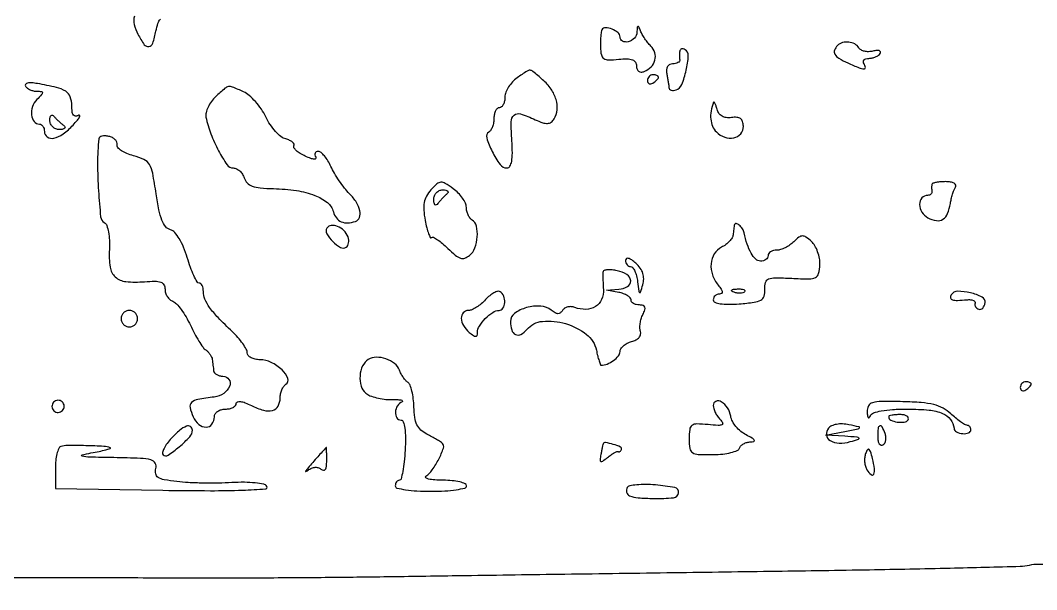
# Model space of a CAD drawing. Extents: x 0 to 5034, y 0 to 2560.
# Drawn here: x 806.6 to 992, y 364.1 to 467.9 of the extents above; entities that cross this region are included whole.
import ezdxf

# ---------------------------------------------------------------- set-up
doc = ezdxf.new("R2010")
doc.units = 0

msp = doc.modelspace()

# ---------------------------------------------------------------- linework, layer by layer
for points in [[(537.766971, 263.219699, 0.000035), (601.115625, 263.199988, 0.000045), (676.65134, 263.188681, 0.000036), (758.5, 263.189695, -0.00005), (959.629134, 263.186606, -0.002021), (1003.377606, 263.004753, -0.002765)], [(827.421428, 468.667479, 0.132502), (827.376164, 467.185899, 0.064708), (828.051031, 465.404647, 0.030077), (829.226771, 463.49355, 0.290787), (830.067005, 463.145059, 0.278647), (830.768038, 463.755354, 0.028403), (831.345952, 465.979762, -0.028887), (831.70856, 467.369919, -0.106614), (832.161106, 468.150613, -0.180867)], [(713.5, 305.453509, -0.000033), (745.636676, 305.695296, -0.00005), (773.440625, 305.899877, -0.000016), (797.567791, 306.07423, -0.001513)], [(1003.124904, 368.532092, 0.000724), (992.28236, 368.657944, 0.060996), (990.639313, 368.473676, -0.052009), (988.975038, 368.256769, -0.000456), (976.203423, 367.940404, -0.001581), (961.519132, 367.636521, -0.001019), (944.5, 367.37286, 0.000081), (925.785063, 367.118045, 0.000068), (905.934375, 366.841848, 0.000069), (887.793229, 366.584484, 0.000189), (875, 366.396409, -0.00146), (863.812832, 366.260399, -0.001036), (851.2625, 366.170474, -0.001045), (839.278325, 366.13449, -0.002219), (830, 366.167205, 0.00096), (822.057762, 366.215201, 0.001038), (814.31875, 366.231038, 0.000977), (807.681127, 366.21787, 0.005017), (804, 366.166433, -0.004754)]]:
    msp.add_lwpolyline(points, format="xyb")
for points in [[(912.706149, 466.206326, 0.080484), (912.571574, 465.783851, 0.015007), (912.47567, 464.973108, 0.015726), (912.421345, 464.008915, 0.013794), (912.424124, 463, 0.044481), (912.588171, 461.630807, 0.198437), (913.035582, 460.976735, 0.148672), (913.905731, 460.722844, 0.022127), (915.75, 460.825366, -0.023947), (917.316022, 460.906708, -0.090935), (918.276446, 460.734556, -0.165915), (918.801894, 460.303029, -0.139493), (919, 459.606751, 0.085554), (919.100927, 459.021227, 0.155655), (919.391962, 458.638561, 0.157668), (919.847742, 458.498077, 0.088387), (920.422681, 458.608704, 0.109418), (921.67076, 459.434235, 0.129661), (922.359812, 460.664453, 0.13575), (922.336362, 462.030512, 0.125245), (921.618225, 463.238918, -0.028572), (921.079117, 463.843429, -0.019179), (920.531468, 464.59016, -0.019346), (920.055433, 465.356666, -0.035771), (919.739662, 466.017857, 0.011473), (919.422768, 466.773729, 0.404065), (919.260728, 466.838986, 0.283938), (919.136028, 466.668791, 0.008482), (919.078947, 465.75, -0.182845), (918.622277, 464.689958, -0.133499), (917.510112, 464.027976, -0.188053), (916.465226, 464.133129, -0.281807), (916, 464.893011, 0.223454), (915.631244, 465.676938, 0.078165), (914.532362, 466.328808, 0.084296), (913.349081, 466.582507, 0.294281)], [(955.666667, 463.333333, 0.105925), (955.123107, 462.493345, 0.228422), (955.187582, 461.744293, 0.125956), (955.924967, 461.007195, 0.026778), (957.547053, 460.160515, 0.008191), (959.600165, 459.265373, 0.085321), (960.493932, 459.06125, 0.470358), (960.740382, 459.328038, 0.105402), (960.5, 460, -0.131946), (960.386134, 460.379909, -0.190139), (960.504138, 460.70625, -0.14379), (960.853366, 460.926373, -0.069308), (961.381966, 461, 0.054484), (961.997305, 461.067253, 0.049253), (962.605958, 461.266355, 0.052385), (963.118602, 461.559364, 0.098643), (963.442363, 461.906741, 0.214761), (963.481177, 462.202524, 0.249166), (963.28339, 462.402056, 0.103734), (962.802744, 462.447698, 0.035946), (962.114239, 462.319623, -0.058566), (961.342045, 462.211764, -0.062449), (960.583107, 462.290176, -0.07009), (959.950909, 462.533666, -0.128102), (959.553842, 462.912882, 0.130949), (958.80394, 463.621082, 0.097468), (957.712193, 463.961273, 0.096872), (956.567002, 463.863238, 0.127397)], [(926.881579, 462.309017, 0.022289), (926.844744, 461.944741, 0.014052), (926.83273, 461.517336, 0.014106), (926.844631, 461.095576, 0.025051), (926.881579, 460.75, -0.193714), (926.81589, 460.46442, -0.109544), (926.550581, 460.220312, -0.079844), (926.120038, 460.055182, -0.051767), (925.588484, 460, 0.125281), (925.063548, 459.866374, 0.130937), (924.676589, 459.499384, 0.111547), (924.483851, 458.935414, 0.074204), (924.511973, 458.25, -0.004027), (924.645837, 457.518883, -0.003767), (924.771045, 456.769271, -0.003752), (924.872188, 456.102151, -0.012852), (924.923489, 455.666667, 0.165028), (925.050057, 455.382226, 0.12796), (925.337162, 455.198004, 0.097034), (925.750311, 455.147144, 0.062776), (926.224296, 455.241432, 0.220367), (927.262613, 456.219548, 0.039969), (928.069569, 458.813982, 0.039414), (928.450857, 461.464664, 0.277108), (927.877158, 462.575921, 0.075454), (927.532998, 462.722628, 0.129278), (927.222879, 462.721139, 0.159656), (926.996618, 462.573363, 0.133343)], [(897.222506, 457.443296, 0.052447), (896.372257, 456.703849, 0.04614), (895.652861, 455.773031, 0.048718), (895.160925, 454.80074, 0.093028), (895, 453.943296, -0.049486), (894.926219, 453.199647, -0.069479), (894.70625, 452.570843, -0.089648), (894.381791, 452.147623, -0.186599), (894, 452, 0.186414), (893.618213, 451.852535, 0.089706), (893.29375, 451.429836, 0.069539), (893.073784, 450.801778, 0.049547), (893, 450.059017, -0.043252), (892.932, 449.2744, -0.044576), (892.730069, 448.521371, -0.048707), (892.433822, 447.905618, -0.118414), (892.081086, 447.550114, 0.34125), (891.677234, 446.475576, 0.042048), (892.675263, 443.993128, 0.041493), (894.115395, 441.640224, 0.239057), (895.377931, 441, 0.268311), (895.909776, 441.30754, 0.087087), (896.231976, 442.194304, 0.04683), (896.354945, 443.705676, 0.014299), (896.260817, 446, -0.017911), (896.144678, 449.436585, -0.21312), (896.677069, 450.622406, -0.267935), (897.827594, 450.861954, -0.027314), (900.52456, 449.806856, 0.022529), (901.911829, 449.248777, 0.096558), (902.789599, 449.120686, 0.154199), (903.429751, 449.356977, 0.089647), (903.982464, 449.971626, 0.118582), (904.521831, 451.612881, 0.09216), (904.329194, 453.488427, 0.080268), (903.418747, 455.390921, 0.062534), (901.88524, 457.099531, 0.005001), (900.106486, 458.611333, 0.156472), (899.578447, 458.824704, 0.166796), (899.036396, 458.682272, 0.005877)], [(921, 456.940983, 0.108972), (921.078288, 456.586039, 0.182303), (921.29375, 456.3746, 0.161196), (921.6179, 456.343488, 0.082592), (922, 456.5, 0.029505), (922.382774, 456.768994, 0.035638), (922.70625, 457.066025, 0.038439), (922.934461, 457.34829, 0.151918), (923, 457.559017, 0.210953), (922.92554, 457.727648, 0.081139), (922.70625, 457.870461, 0.061769), (922.382849, 457.967655, 0.042167), (922, 458, 0.105053), (921.618444, 457.918938, 0.099167), (921.29375, 457.688914, 0.09642), (921.076123, 457.345238, 0.093332)], [(807.538643, 455.937474, 0.096706), (807.870763, 455.578376, 0.052616), (808.392109, 455.275383, 0.04966), (809.00895, 455.069538, 0.05577), (809.630446, 455, -0.028712), (810.45104, 454.952839, -0.384068), (810.634691, 454.744536, -0.185946), (810.491006, 454.383226, -0.009801), (809.613918, 453.471061, 0.11542), (808.818967, 452.19054, 0.10933), (808.653476, 450.663579, 0.140196), (809.142673, 449.468084, 0.229878), (810.106989, 449, -0.147551), (810.44754, 448.897266, -0.098991), (810.737678, 448.608333, -0.082647), (810.933281, 448.176396, -0.065168), (811, 447.666667, 0.244405), (811.521169, 446.664154, 0.210628), (812.697272, 446.429678, 0.103033), (814.42908, 447.210841, 0.051022), (816.232261, 448.827917, 0.011642), (817.028521, 449.745888, 0.04264), (817.466664, 450.378138, 0.332952), (817.442546, 450.574785, 0.344954), (817.25, 450.602233, -0.130974), (816.701442, 450.454965, -0.244211), (816.303151, 450.660918, -0.124161), (816.06612, 451.276664, -0.030111), (816, 452.373595, 0.090505), (815.709906, 453.963101, 0.161158), (814.881519, 454.986224, 0.085878), (813.191226, 455.699447, 0.014385), (809.729626, 456.398207, 0.025874), (808.67299, 456.5242, 0.06866), (807.916047, 456.471005, 0.169991), (807.560396, 456.255865, 0.321314)], [(842.243605, 454.012326, 0.04797), (841.454402, 453.121362, 0.047063), (840.843686, 452.090848, 0.051029), (840.487596, 451.080851, 0.110593), (840.473927, 450.262326, 0.04012), (841.359421, 447.226304, 0.032179), (842.77381, 444.128608, 0.027717), (844.323906, 441.589405, 0.246651), (845.446032, 441, -0.11493), (846.031973, 440.863513, -0.070937), (846.618927, 440.462518, -0.065127), (847.117923, 439.869779, -0.06568), (847.445957, 439.170274, 0.121603), (847.989575, 438.282312, 0.108231), (848.906067, 437.702843, 0.063959), (850.388231, 437.370714, 0.017483), (852.785497, 437.232151, -0.030997), (856.979582, 436.875853, -0.05599), (860.308612, 435.995295, -0.075037), (862.611686, 434.675899, -0.162658), (863.7134, 432.98796, 0.098149), (864.251247, 431.878636, 0.129499), (865.131142, 431.187087, 0.116156), (866.315684, 430.974877, 0.0693), (867.728055, 431.25, 0.224076), (868.459437, 431.961521, 0.142514), (868.550284, 433.167781, 0.090332), (867.919681, 434.710106, 0.051835), (866.665138, 436.287522, -0.027178), (865.745225, 437.334025, -0.016674), (864.773011, 438.657897, -0.016701), (863.895815, 440.036501, -0.028434), (863.269554, 441.25, 0.030538), (862.720631, 442.302753, 0.039109), (862.08583, 443.192187, 0.043411), (861.460242, 443.818504, 0.176605), (860.962422, 444, 0.107139), (860.599465, 443.921323, 0.181313), (860.382275, 443.704021, 0.162672), (860.348213, 443.377345, 0.083933), (860.50469, 442.992412, -0.293309), (860.499982, 442.716164, -0.271267), (860.242775, 442.590852, -0.068733), (859.580021, 442.73466, -0.019153), (858.595063, 443.13864, -0.029478), (857.657657, 443.634393, -0.04864), (856.940951, 444.170922, -0.065515), (856.522983, 444.667008, -0.288332), (856.520109, 445.032538, 0.25306), (856.53877, 445.354686, 0.109731), (856.268502, 445.705493, 0.070422), (855.737907, 446.034581, 0.039713), (855.021274, 446.284186, -0.106618), (854.153502, 446.723033, -0.038915), (853.148725, 447.675034, -0.03642), (852.177658, 448.921692, -0.036012), (851.393688, 450.300617, 0.038229), (850.576742, 451.722853, 0.031878), (849.50588, 453.098248, 0.033043), (848.356835, 454.233714, 0.071589), (847.314114, 454.902742, 0.008946), (845.318855, 455.76908, 0.142345), (844.592715, 455.848511, 0.136839), (843.926087, 455.529921, 0.008053)], [(933.03949, 453, 0.049502), (932.599003, 451.399743, 0.06694), (932.545055, 449.901994, 0.076216), (932.877247, 448.600012, 0.096157), (933.571429, 447.571429, 0.11068), (935.094227, 446.606208, 0.13831), (936.757162, 446.490284, 0.169941), (938.005346, 447.241784, 0.176276), (938.489054, 448.595329, 0.071166), (938.360241, 449.460273, 0.162196), (937.985771, 449.994322, 0.143401), (937.328665, 450.236287, 0.051463), (936.321784, 450.201157, -0.062698), (935.366754, 450.189239, -0.10203), (934.598864, 450.440398, -0.112176), (934.041397, 450.952371, -0.087883), (933.698732, 451.701157, 0.015715), (933.505941, 452.358493, 0.038259), (933.312554, 452.824715, 0.096976), (933.153463, 453.028426, 0.519877)], [(814.5, 448.776946, -0.111066), (814.749502, 448.485745, -0.327207), (814.71351, 448.239691, -0.159858), (814.381294, 448.068396, -0.037587), (813.75, 448.015313, -0.092982), (813.077293, 448.13542, -0.098893), (812.510203, 448.490372, -0.101386), (812.132985, 449.027441, -0.102919), (812, 449.666667, -0.043317), (812.050454, 450.247958, -0.152297), (812.220312, 450.577897, -0.297449), (812.466001, 450.631514, -0.129577), (812.75, 450.4283, 0.019542), (813.109237, 450.02775, 0.01106), (813.573438, 449.569889, 0.011028), (814.062566, 449.128314, 0.017789)], [(820.920508, 446.323324, 0.023796), (820.702551, 441.848446, 0.0167), (820.865535, 436.806017, 0.009169), (821.261486, 432.105923, 0.232783), (821.925802, 431.045857, -0.16971), (822.376158, 430.490086, -0.040083), (822.693305, 429.319911, -0.035733), (822.865247, 427.80627, -0.025158), (822.850455, 426.092424, 0.050783), (822.985665, 422.916158, 0.173309), (823.939704, 421.115531, 0.163205), (825.862954, 420.264034, 0.043823), (829.25, 420.244891, -0.018295), (831.168434, 420.331956, -0.089495), (832.234551, 420.149226, -0.179061), (832.791321, 419.677758, -0.129162), (833, 418.883415, 0.077933), (833.106488, 418.204361, 0.065137), (833.418426, 417.54381, 0.066735), (833.879855, 417.00102, 0.091897), (834.424428, 416.667373, -0.116475), (835.087609, 416.215308, -0.026861), (835.951387, 415.162033, -0.026332), (836.838762, 413.809117, -0.023066), (837.622325, 412.310384, 0.014174), (838.378471, 410.799262, 0.016501), (839.183892, 409.409702, 0.015628), (839.9351, 408.286673, 0.088744), (840.447897, 407.786475, -0.053908), (840.859749, 407.436999, -0.041853), (841.227663, 406.978083, -0.043037), (841.500732, 406.4854, -0.075155), (841.625, 406.036475, 0.000332), (841.681916, 405.567161, 0.0002), (841.75, 405.010714, 0.0002), (841.818109, 404.457735, 0.000351), (841.875, 404, 0.144724), (842.041809, 403.618095, 0.08505), (842.425445, 403.29375, 0.072436), (842.962432, 403.074564, 0.060804), (843.573324, 403, -0.244934), (844.668776, 402.429125, -0.256648), (844.798779, 401.224732, -0.141524), (843.702733, 399.858506, -0.124126), (841.989784, 399.200965, 0.013908), (838.960951, 398.751422, 0.144454), (837.845609, 398.195931, 0.266676), (837.565918, 397.293583, 0.051764), (838.130532, 395.612859, 0.10466), (839.167328, 394.208898, 0.183166), (840.500217, 393.701355, 0.243168), (841.566911, 394.250679, 0.155783), (842, 395.606989, -0.14217), (842.154161, 396.1382, -0.09971), (842.5875, 396.590803, -0.0845), (843.235532, 396.895707, -0.067898), (844, 397, 0.049311), (844.765356, 397.075664, 0.069307), (845.4125, 397.301294, 0.089481), (845.84812, 397.634075, 0.187129), (846, 398.02568, -0.317533), (846.213454, 398.327903, -0.118578), (846.758715, 398.385304, -0.059931), (847.628985, 398.162266, -0.024244), (848.75, 397.662886, 0.047019), (850.969263, 396.792936, 0.134134), (852.613616, 396.771649, 0.205743), (853.619753, 397.5518, 0.127031), (854, 399.024316, -0.05186), (854.078979, 399.783725, -0.048343), (854.312886, 400.529655, -0.051806), (854.656941, 401.153505, -0.102786), (855.065143, 401.54026, 0.367576), (855.410237, 402.607541, 0.105891), (854.347023, 404.152471, 0.074874), (852.368334, 405.528276, 0.115029), (850.345012, 406, -0.052503), (849.447809, 406.094473, -0.072361), (848.688847, 406.375211, -0.092281), (848.179034, 406.789845, -0.177828), (848, 407.277316, 0.127793), (847.829397, 407.933913, 0.026914), (847.192188, 408.945258, 0.026561), (846.30273, 410.069902, 0.022454), (845.25, 411.161739, -0.011428), (842.692263, 413.700048, -0.03567), (841.139847, 415.561779, -0.054793), (840.283081, 417.078268, -0.101543), (840, 418.457794, 0.048713), (839.942363, 419.047985, 0.068714), (839.77038, 419.546977, 0.088897), (839.516792, 419.883025, 0.188956), (839.218315, 420, -0.272181), (838.846196, 420.218775, -0.018349), (838.264435, 421.360865, -0.022299), (837.649564, 422.857374, -0.014537), (837.068748, 424.632732, 0.026025), (836.398414, 426.532907, 0.038782), (835.602507, 428.104793, 0.045642), (834.766129, 429.234132, 0.147645), (833.978562, 429.715857, -0.162633), (833.124495, 430.273246, -0.073304), (832.447166, 431.445905, -0.044645), (831.883185, 433.348259, -0.014054), (831.37813, 436.27517, 0.010496), (830.759339, 440.020002, 0.087906), (830.157251, 441.619044, 0.14894), (829.16014, 442.528794, 0.048033), (827.258773, 443.218364, -0.033659), (826.034985, 443.622853, -0.050333), (825.040517, 444.14958, -0.063923), (824.394288, 444.711064, -0.237331), (824.258773, 445.216928, 0.148098), (824.216156, 445.690432, 0.097575), (823.915077, 446.151631, 0.081455), (823.401027, 446.530668, 0.064464), (822.75, 446.763934, 0.044192), (822.074083, 446.850225, 0.068856), (821.490712, 446.792375, 0.09557), (821.085298, 446.607963, 0.217612)], [(881.498425, 436.99826, 0.059271), (880.7058, 435.881306, 0.07807), (880.286387, 434.70662, 0.064843), (880.205107, 433.297202, 0.028394), (880.445689, 431.43781, 0.014731), (880.743143, 430.075075, 0.028583), (881.073989, 429.011258, 0.036741), (881.390582, 428.324783, 0.498763), (881.625089, 428.291756, -0.322474), (881.957697, 428.345946, -0.031432), (882.704407, 427.913212, -0.03052), (883.615683, 427.221763, -0.018824), (884.602679, 426.306412, 0.021367), (885.95358, 425.066289, 0.097238), (886.882737, 424.551335, 0.160931), (887.686243, 424.556893, 0.091928), (888.542073, 425.034917, 0.131132), (889.515755, 426.406618, 0.071574), (889.956279, 428.437366, 0.075292), (889.80081, 430.386666, 0.199415), (889, 431.5, -0.098708), (888.614517, 431.859369, -0.050935), (888.284519, 432.433213, -0.04784), (888.054723, 433.116346, -0.052625), (887.968575, 433.809017, 0.104734), (887.790517, 434.578884, 0.043874), (887.25567, 435.505077, 0.040883), (886.48777, 436.429637, 0.041946), (885.585794, 437.208266, 0.019357), (884.112208, 438.194027, 0.1517), (883.322865, 438.395386, 0.171309), (882.606848, 438.100513, 0.026319)], [(972.881579, 438, 0.040596), (972.844296, 437.755645, 0.017567), (972.83273, 437.426563, 0.017248), (972.844903, 437.073782, 0.021908), (972.881579, 436.75, -0.121421), (972.857212, 436.464218, -0.119263), (972.702892, 436.220312, -0.107853), (972.438979, 436.056906, -0.085084), (972.106989, 436, 0.219106), (971.063926, 435.519868, 0.181255), (970.641179, 434.35956, 0.137726), (971.052204, 432.945918, 0.131428), (972.144598, 431.922614, 0.081807), (973.692614, 431.395582, 0.184348), (974.888571, 431.637646, 0.15783), (975.741808, 432.664294, 0.056594), (976.250315, 434.521385, -0.020139), (976.413964, 435.352252, -0.017213), (976.651283, 436.212532, -0.017558), (976.921657, 436.980038, -0.046334), (977.183439, 437.5, 0.237486), (977.21904, 437.883024, 0.172952), (976.933537, 438.211071, 0.089613), (976.299345, 438.430684, 0.038673), (975.404508, 438.5, 0.019508), (974.474613, 438.463705, 0.029414), (973.671538, 438.353125, 0.029044), (973.061701, 438.194991, 0.262398)], [(884.4283, 436.25, 0.019542), (884.02775, 435.890763, 0.01106), (883.569889, 435.426562, 0.011028), (883.128314, 434.937434, 0.017789), (882.776946, 434.5, -0.111066), (882.485745, 434.250498, -0.327207), (882.239691, 434.28649, -0.159858), (882.068396, 434.618706, -0.037587), (882.015313, 435.25, -0.092982), (882.13542, 435.922707, -0.098893), (882.490372, 436.489797, -0.101386), (883.027441, 436.867015, -0.102919), (883.666667, 437, -0.043317), (884.247958, 436.949546, -0.152297), (884.577897, 436.779688, -0.297449), (884.631514, 436.533999, -0.129577)], [(862.522834, 430.036946, 0.274986), (862.505397, 429.003392, 0.066488), (863.587571, 427.587571, 0.066488), (865.003392, 426.505397, 0.274986), (866.036946, 426.522834, 0.130846), (866.331291, 426.834384, 0.080561), (866.498655, 427.313573, 0.071138), (866.51756, 427.882627, 0.064484), (866.379007, 428.454706, 0.109016), (865.642439, 429.570213, 0.095457), (864.471572, 430.336831, 0.119302), (863.301581, 430.515912, 0.23721)], [(936.875, 430.666667, 0.009957), (936.818448, 430.327954, 0.003453), (936.75, 429.837321, 0.003429), (936.682021, 429.295678, 0.003983), (936.625, 428.779533, -0.117422), (936.436083, 428.238314, -0.046841), (935.949219, 427.615153, -0.043001), (935.274447, 427.0137, -0.041692), (934.5, 426.529533, 0.137353), (933.195059, 425.317777, 0.116406), (932.605478, 423.524509, 0.104139), (932.854428, 421.488283, 0.091135), (933.904739, 419.614783, -0.026341), (934.436864, 418.900162, -0.11383), (934.622452, 418.408147, -0.278108), (934.497816, 418.120199, -0.156201), (934.122445, 418, 0.094953), (933.694007, 417.917897, 0.096891), (933.329718, 417.683444, 0.098846), (933.085854, 417.333567, 0.103279), (933, 416.922363, 0.30766), (933.292578, 416.491881, 0.056928), (934.267871, 416.229105, 0.039374), (935.759785, 416.123387, 0.017048), (937.75, 416.207142, 0.012938), (940.466374, 416.485245, 0.097234), (941.686846, 416.892078, 0.193936), (942.256864, 417.608521, 0.08189), (942.413566, 418.850237, -0.074177), (942.553972, 420.119141, -0.235037), (943.101468, 420.743401, -0.101522), (944.297725, 420.969465, -0.009363), (947.328394, 420.865469, 0.00946), (950.487695, 420.757671, 0.116845), (951.654767, 421.015524, 0.225513), (952.224121, 421.72377, 0.047475), (952.449592, 423.33981, 0.055092), (952.372563, 424.499491, 0.043196), (952.044936, 425.71765, 0.04449), (951.533132, 426.810468, 0.077232), (950.903618, 427.587224, 0.029478), (949.910165, 428.38506, 0.158833), (949.257331, 428.588902, 0.163141), (948.61956, 428.366295, 0.031547), (947.690283, 427.547426, -0.044451), (946.982254, 426.95522, -0.036803), (946.135806, 426.454556, -0.038248), (945.284847, 426.110614, -0.077064), (944.571429, 426, 0.061768), (943.97055, 425.925485, 0.080164), (943.461607, 425.70625, 0.09778), (943.120948, 425.381386, 0.154765), (943, 425, -0.137184), (942.893366, 424.618661, -0.100221), (942.593635, 424.29375, -0.086212), (942.145317, 424.07502, -0.070596), (941.616631, 424, -0.196638), (940.760205, 424.350359, -0.067774), (939.925156, 425.428947, -0.051284), (939.188551, 427.074016, -0.02986), (938.634522, 429.166667, 0.096925), (938.326249, 429.911627, 0.069926), (937.728218, 430.586335, 0.121734), (937.174026, 430.863447, 0.424811)], [(917, 424.154988, 0.079362), (917.070471, 423.7138, 0.091), (917.274238, 423.339278, 0.100769), (917.577522, 423.088888, 0.122937), (917.933578, 423, -0.233137), (918.314972, 422.811945, -0.056547), (918.687856, 422.192187, -0.046318), (918.998418, 421.303218, -0.031645), (919.190352, 420.25, 0.003097), (919.407752, 418.494079, 0.232797), (919.561618, 418.26269, 0.480954), (919.737415, 418.330888, 0.005606), (920.148296, 419.693183, 0.066569), (920.309259, 420.767085, 0.081984), (920.160315, 421.767706, 0.077826), (919.687328, 422.706485, 0.053346), (918.891522, 423.598171, 0.028117), (918.129133, 424.213859, 0.084409), (917.529949, 424.506784, 0.216102), (917.165376, 424.455642, 0.256878)], [(912.894037, 422.111328, 0.042825), (912.861482, 421.733833, 0.005156), (912.869744, 420.897723, 0.006104), (912.902008, 419.902279, 0.004987), (912.960135, 418.838366, -0.120691), (912.635914, 417.011723, -0.149084), (911.511587, 415.708596, -0.137201), (909.769331, 415.188236, -0.096282), (907.742028, 415.545499, 0.074269), (907.101804, 415.687417, 0.075512), (906.451856, 415.634746, 0.08185), (905.892163, 415.401445, 0.115244), (905.512123, 415.019615, -0.084141), (905.110868, 414.563466, -0.174564), (904.669183, 414.409308, -0.131471), (904.139281, 414.556697, -0.04002), (903.451932, 415.039893, 0.160559), (901.543198, 415.789729, 0.081597), (898.950407, 415.511469, 0.088571), (896.760977, 414.46349, 0.241457), (896, 412.979562, 0.076037), (896.235926, 411.437137, 0.20615), (896.942227, 410.615684, 0.240418), (897.932457, 410.633366, 0.09739), (899.009138, 411.51101, -0.199153), (901.859778, 413.012923, -0.09536), (906.051829, 412.599108, -0.092964), (909.878878, 410.636114, -0.178636), (911.679991, 407.75, 0.009579), (911.919648, 406.695815, 0.015366), (912.168691, 405.807813, 0.009205), (912.406399, 405.096625, 0.317524), (912.543213, 405, 0.097179), (913.643846, 405.215956, 0.05927), (914.806323, 405.859956, 0.06165), (915.710757, 406.698222, 0.176861), (916, 407.490357, -0.143991), (916.155586, 408.01942, -0.071132), (916.618448, 408.553529, -0.061447), (917.300127, 409.011903, -0.053415), (918.105356, 409.3173, 0.060517), (918.88889, 409.627227, 0.088697), (919.466486, 410.089059, 0.112458), (919.76026, 410.632726, 0.15487), (919.740484, 411.183932, -0.08076), (919.624537, 411.813981, -0.040047), (919.672776, 412.627467, -0.038392), (919.860573, 413.483223, -0.045597), (920.170311, 414.25, 0.03522), (920.533447, 415.097939, 0.172265), (920.529868, 415.611589, 0.240808), (920.2148, 415.905124, 0.069464), (919.535184, 416, -0.058696), (918.948052, 416.069163, -0.077747), (918.45096, 416.273319, -0.096342), (918.117955, 416.575539, -0.161824), (918, 416.930449, 0.197067), (917.840956, 417.318305, 0.061974), (917.339062, 417.714881, 0.051079), (916.611317, 418.060029, 0.037644), (915.75, 418.294267), (913.5, 418.727636), (915.75, 418.863818, 0.115427), (917.378974, 419.350435, 0.288768), (917.936978, 420.400549, 0.236719), (917.250228, 421.549633, 0.094869), (915.5, 422.244751, 0.023005), (914.534187, 422.383694, 0.037025), (913.703248, 422.402694, 0.042876), (913.090773, 422.318347, 0.302943)], [(891.478659, 416.976419, -0.033816), (890.694962, 416.220093, -0.034345), (889.820339, 415.580573, -0.036498), (888.985081, 415.135345, -0.104571), (888.345012, 415, 0.213213), (887.407181, 414.581038, 0.19472), (887.04653, 413.58031, 0.125654), (887.448347, 412.227498, 0.085042), (888.5, 411, 0.019866), (889.25117, 410.425398, 0.145839), (889.675213, 410.283162, 0.329567), (889.916419, 410.449144, 0.083031), (890, 410.948984, -0.140185), (890.342894, 412.147956, -0.053287), (891.424401, 413.531204, -0.053308), (892.766273, 414.648269, -0.147995), (893.928571, 415, 0.258147), (894.644879, 415.39623, 0.12574), (894.973802, 416.422696, 0.10595), (894.791398, 417.620055, 0.165212), (894.133647, 418.417402, 0.206161), (893.675847, 418.485163, 0.059465), (892.996374, 418.21498, 0.049082), (892.226977, 417.693852, 0.035466)], [(938.729167, 418.395833, -0.126455), (938.402231, 418.202593, -0.060344), (937.916927, 418.123424, -0.05415), (937.359369, 418.160852, -0.051402), (936.8125, 418.316886, -0.054073), (936.395823, 418.538436, -0.470617), (936.37858, 418.720685, -0.168741), (936.670344, 418.862007, -0.018894), (937.416667, 418.921053, -0.028489), (938.112848, 418.910055, -0.077125), (938.592839, 418.799335, -0.208169), (938.77538, 418.614691, -0.296942)], [(976.396955, 417.833269, 0.190854), (976.300877, 417.294279, 0.274726), (976.618388, 416.944441, 0.085044), (977.536913, 416.826316, 0.015109), (979.272207, 416.951466, -0.04287), (979.932073, 416.962371, -0.082992), (980.443867, 416.839962, -0.139369), (980.728495, 416.611051, -0.238966), (980.772207, 416.31662, 0.113904), (980.740522, 415.983815, 0.103948), (980.855301, 415.658368, 0.097376), (981.100109, 415.390449, 0.08734), (981.437328, 415.222506, 0.153912), (981.81069, 415.229078, 0.11661), (982.160929, 415.446324, 0.093467), (982.43427, 415.848421, 0.066325), (982.584403, 416.374113, 0.319821), (982.042288, 417.432534, 0.06177), (979.90581, 418.224484, 0.059256), (977.568264, 418.490279, 0.258558)], [(825, 413.5, 0.099038), (825.114514, 412.927543, 0.097945), (825.440625, 412.440625, 0.097945), (825.927543, 412.114514, 0.099038), (826.5, 412, 0.099038), (827.072457, 412.114514, 0.097945), (827.559375, 412.440625, 0.097945), (827.885486, 412.927543, 0.099038), (828, 413.5, 0.099038), (827.885486, 414.072457, 0.097945), (827.559375, 414.559375, 0.097945), (827.072457, 414.885486, 0.099038), (826.5, 415, 0.099038), (825.927543, 414.885486, 0.097945), (825.440625, 414.559375, 0.097945), (825.114514, 414.072457, 0.099038)], [(870.087272, 406.053937, 0.146837), (869.044607, 404.87855, 0.08913), (868.569868, 403.066652, 0.089597), (868.756448, 401.211842, 0.150905), (869.604478, 399.913291, 0.079798), (870.390974, 399.448801, 0.032073), (871.583509, 399.066691, 0.030724), (872.94615, 398.81235, 0.033957), (874.284642, 398.738376, -0.012778), (875.445475, 398.723427, -0.04453), (876.188301, 398.628251, -0.292784), (876.341473, 398.474869, -0.371896), (876.25, 398.306237, 0.165305), (875.399036, 397.604868, 0.123739), (875.028601, 396.438801, 0.156754), (875.288486, 395.419333, 0.258064), (876.046839, 395, -0.329045), (876.468125, 394.689094, -0.040932), (876.729003, 393.508247, -0.032514), (876.851718, 391.773166, -0.01489), (876.796839, 389.503499, -0.012768), (876.628976, 387.396123, -0.020769), (876.366884, 385.620568, -0.015965), (876.059098, 384.244265, -0.340903), (875.75, 384.003499, 0.132127), (875.463978, 383.925141, 0.100042), (875.220312, 383.707278, 0.087487), (875.056377, 383.382376, 0.073323), (875, 383, 0.345347), (875.314102, 382.599474, 0.022017), (876.875, 382.288462, 0.024301), (878.963427, 382.070361, 0.013867), (881.5, 382, 0.013867), (884.036573, 382.070361, 0.024301), (886.125, 382.288462, 0.022017), (887.685898, 382.599474, 0.345347), (888, 383, 0.302772), (887.740816, 383.388781, 0.040097), (886.751562, 383.710748, 0.035553), (885.378842, 383.937106, 0.022191), (883.75, 384.015313, -0.016231), (882.190155, 384.071589, -0.041334), (881.071649, 384.241942, -0.117924), (880.584424, 384.488534, -0.498432), (880.600296, 384.765313, 0.094368), (881.759697, 385.905192, 0.035069), (882.931656, 387.879958, 0.029823), (883.790028, 389.877449, 0.290707), (883.59873, 390.734603, 0.052047), (883.246989, 391.019857, 0.009491), (882.534752, 391.464825, 0.01012), (881.677204, 391.95491, 0.009034), (880.76771, 392.429432, -0.069572), (879.672351, 393.181613, -0.096198), (878.963739, 394.136687, -0.075876), (878.561371, 395.460573, -0.029189), (878.397337, 397.380398, 0.023071), (878.286904, 398.890388, 0.029123), (878.039812, 400.268844, 0.029685), (877.706944, 401.364476, 0.15784), (877.324396, 401.849923, -0.06471), (876.910067, 402.21298, -0.029337), (876.465112, 402.782341, -0.028443), (876.059774, 403.446695, -0.034668), (875.761692, 404.111237, 0.140939), (874.882062, 405.311675, 0.082319), (873.299921, 406.163964, 0.082205), (871.525008, 406.460993, 0.139735)], [(989, 400.940983, 0.108972), (989.078288, 400.586039, 0.182303), (989.29375, 400.3746, 0.161196), (989.6179, 400.343488, 0.082592), (990, 400.5, 0.029505), (990.382774, 400.768994, 0.035638), (990.70625, 401.066025, 0.038439), (990.934461, 401.34829, 0.151918), (991, 401.559017, 0.210953), (990.92554, 401.727648, 0.081139), (990.70625, 401.870461, 0.061769), (990.382849, 401.967655, 0.042167), (990, 402, 0.105053), (989.618444, 401.918938, 0.099167), (989.29375, 401.688914, 0.09642), (989.076123, 401.345238, 0.093332)], [(812.552786, 398.08541, 0.099038), (812.401684, 397.679226, 0.097945), (812.417584, 397.244476, 0.097945), (812.597789, 396.848514, 0.099038), (812.91459, 396.552786, 0.099038), (813.320774, 396.401684, 0.097945), (813.755524, 396.417584, 0.097945), (814.151486, 396.597789, 0.099038), (814.447214, 396.91459, 0.099038), (814.598316, 397.320774, 0.097945), (814.582416, 397.755524, 0.097945), (814.402211, 398.151486, 0.099038), (814.08541, 398.447214, 0.099038), (813.679226, 398.598316, 0.097945), (813.244476, 398.582416, 0.097945), (812.848514, 398.402211, 0.099038)], [(933, 397.668615, 0.076622), (933.089148, 397.090295, 0.037377), (933.367188, 396.395402, 0.035956), (933.771613, 395.700721, 0.043224), (934.25, 395.115732, -0.074433), (934.699976, 394.489794, -0.433943), (934.577864, 394.149091, -0.116682), (933.879184, 394.025204, -0.009949), (932.051056, 394.165732, 0.018844), (929.974477, 394.288253, 0.168355), (929.117349, 394.011485, 0.204366), (928.703825, 393.292089, 0.029549), (928.601056, 391.565192, 0.03716), (928.730737, 389.814214, 0.214566), (929.220233, 389.052101, 0.136347), (930.261909, 388.722879, 0.01242), (933.009834, 388.694695, 0.023664), (934.726085, 388.80107, 0.033409), (936.233995, 389.069261, 0.035269), (937.380939, 389.440857, 0.219743), (937.793168, 389.879503, -0.117356), (938.059794, 390.309164, -0.068603), (938.546535, 390.675184, -0.062565), (939.16823, 390.925525, -0.06233), (939.833333, 391.014742, 0.076787), (940.391317, 391.106002, 0.493672), (940.472454, 391.33665, 0.118142), (940.078461, 391.708665, 0.013647), (939, 392.289774, -0.05625), (938.020739, 392.930399, -0.047233), (937.143762, 393.808601, -0.049337), (936.491757, 394.778791, -0.087721), (936.191529, 395.69048, 0.108684), (935.621757, 397.205821, 0.110388), (934.471109, 398.332206, 0.242377), (933.493365, 398.409879, 0.302362)], [(961.0784, 396.5, 0.023251), (961.139168, 395.796947, 0.132972), (961.282707, 395.454687, 0.456668), (961.464686, 395.44512, 0.096051), (961.662281, 395.75, -0.213528), (962.231119, 396.29777, -0.041014), (963.647394, 396.680318, -0.031783), (965.701801, 396.924464, -0.013686), (968.460889, 397, -0.022728), (972.359854, 396.822674, -0.075548), (974.84405, 396.210251, -0.129768), (976.281772, 395.115899, -0.145325), (976.914963, 393.5, 0.260709), (977.365451, 392.834258, 0.096542), (978.494053, 392.517837, 0.106932), (979.587466, 392.663227, 0.316349), (980, 393.25, 0.097068), (979.942983, 393.540929, 0.090132), (979.779688, 393.797474, 0.090006), (979.536331, 393.980429, 0.096438), (979.25, 394.060549, -0.119759), (978.837495, 394.196763, -0.016543), (978.081711, 394.703247, -0.018185), (977.213365, 395.376973, -0.014493), (976.326036, 396.163431, 0.067564), (974.917333, 397.167558, 0.059864), (973.233723, 397.810438, 0.041739), (970.951834, 398.182772, 0.013988), (967.575489, 398.352882, 0.006757), (963.663824, 398.387511, 0.068394), (962.056209, 398.158935, 0.203014), (961.324235, 397.568956, 0.133674)], [(965, 395.606989, 0.291414), (965.381399, 395.008169, 0.069655), (966.563391, 394.645818, 0.0667), (967.844913, 394.613548, 0.231296), (968.526992, 395.043674, 0.214542), (968.57458, 395.405148, 0.177225), (968.339579, 395.719079, 0.099152), (967.806756, 395.931736, 0.045552), (967.059017, 396, 0.017964), (966.269748, 395.971635, 0.029198), (965.604836, 395.884553, 0.029196), (965.112513, 395.760424, 0.327354)], [(834.165168, 391.675813, 0.028726), (833.378436, 390.735592, 0.04435), (832.824306, 389.833149, 0.054788), (832.549795, 389.087072, 0.262944), (832.666667, 388.666667, 0.358486), (833.554324, 388.580321, 0.027564), (835.610373, 390.132261, 0.029856), (837.518696, 391.951067, 0.189656), (838, 393.174314, 0.258005), (837.653181, 393.801691, 0.237659), (836.914712, 393.87142, 0.084328), (835.697616, 393.140576, 0.026901)], [(953.994019, 393.492793, 0.206985), (953.639035, 392.278975, 0.229187), (954.29899, 391.258993, 0.13248), (955.946078, 390.780909, 0.077005), (958, 391.059122, 0.0063), (959.523382, 391.531929, 0.564761), (959.567544, 391.721351, 0.17566), (959.231006, 391.8732, 0.002523), (957, 392.031961), (953.5, 392.263282), (957, 392.916177, 0.001854), (959.423921, 393.377648, 0.209769), (959.685952, 393.558991, 0.514431), (959.60934, 393.741019, 0.003845), (957.75635, 394.14465, 0.041956), (956.584906, 394.289378, 0.052703), (955.494134, 394.217012, 0.060859), (954.59367, 393.945236, 0.116366)], [(963, 391.940983, 0.045552), (963.068264, 391.193244, 0.099152), (963.280921, 390.660421, 0.177225), (963.594852, 390.42542, 0.214542), (963.956326, 390.473008, 0.126981), (964.279146, 390.809536, 0.081026), (964.466258, 391.321649, 0.072258), (964.493102, 391.926665, 0.066719), (964.349337, 392.532025, 0.027681), (963.794126, 393.769457, 0.395517), (963.377209, 393.917133, 0.275668), (963.063011, 393.476999, 0.020503)], [(813.994041, 390.166667, 0.215907), (813.609305, 389.809085, 0.038546), (813.293255, 388.854167, 0.035554), (813.075224, 387.595269, 0.0254), (813.004274, 386.166667), (813.008547, 382.5), (832.59807, 382.193726, 0.003259), (841.280401, 382.114587, 0.010033), (847.154014, 382.217205, 0.006982), (851.313917, 382.431623, 0.565581), (851.558263, 382.905728, 0.207719), (851.005856, 383.289853, 0.023011), (849.450479, 383.52808, 0.024709), (847.470725, 383.640176, 0.0168), (845.214467, 383.5805, -0.01143), (842.710359, 383.487352, -0.008177), (839.907192, 383.493046, -0.008262), (837.23524, 383.586358, -0.017499), (835.171719, 383.765151, -0.014673), (832.852402, 384.117502, -0.093924), (831.748305, 384.542452, -0.206262), (831.302361, 385.181491, -0.115062), (831.3281, 386.146654, 0.192738), (831.204126, 387.133045, 0.205449), (830.437544, 387.727625, 0.054402), (828.516824, 388.00956, 0.004913), (823.65638, 388.141905, -0.002288), (819.237215, 388.239016, -0.04429), (817.877773, 388.39614, -0.787894), (817.870137, 388.630473, -0.022896), (819.5, 389, 0.006911), (821.000442, 389.29011, 0.013754), (822.178125, 389.568741, 0.013934), (822.994638, 389.81035, 0.691953), (823, 389.930428, 0.088802), (821.86072, 390.194388, 0.006077), (818.535418, 390.322073, 0.006406), (815.221049, 390.366535, 0.081216)], [(859.939294, 387.25, 0.005762), (859.087523, 386.254887, 0.029139), (858.652249, 385.668011, 0.697299), (858.704855, 385.597049, 0.108019), (858.941186, 385.726206, -0.061235), (859.590157, 386.163595, -0.084377), (860.260002, 386.372542, -0.096809), (860.889761, 386.335342, -0.110624), (861.426206, 386.061243, 0.134093), (861.885867, 385.852583, 0.286598), (862.231095, 385.998014, 0.126282), (862.442597, 386.555472, 0.027855), (862.5, 387.585037, 0.002937), (862.494561, 388.511048, 0.004896), (862.477767, 389.290605, 0.000963), (862.455157, 389.970223, 0.403946), (862.424314, 390, 0.211772), (862.373667, 389.977542, 0.000304), (861.663119, 389.192187, 0.002382), (860.868482, 388.304351, 0.001458)], [(912.923489, 390.661516, 0.056443), (912.882259, 390.540999, 0.001668), (912.768639, 390.016989, 0.003315), (912.640833, 389.397824, 0.002279), (912.503782, 388.694193, 0.018576), (912.354126, 387.708403, 0.336466), (912.507008, 387.450805, 0.262036), (912.841923, 387.493401, 0.013419), (913.733988, 388.194193, -0.018965), (914.361982, 388.676369, -0.028518), (914.94693, 389.042982, -0.027647), (915.432186, 389.275924, -0.260021), (915.653695, 389.25, 0.17767), (915.805361, 389.207436, 0.130273), (915.97171, 389.265747, 0.094466), (916.128787, 389.422577, 0.058323), (916.25, 389.654671, 0.401949), (916.072528, 390.074912, 0.028239), (914.756653, 390.555797, 0.027507), (913.375215, 390.892257, 0.340378)], [(960.79648, 388.909316, 0.065388), (960.625332, 388.198833, 0.046774), (960.615251, 387.380416, 0.047152), (960.756476, 386.583516, 0.071105), (961.038147, 385.938277, 0.071666), (961.792601, 385.036464, 0.498287), (962.274127, 385.130822, 0.151681), (962.422865, 386.103935, 0.024666), (962.041051, 388, 0.013009), (961.692839, 389.238628, 0.161313), (961.412527, 389.631321, 0.436018), (961.128655, 389.576331, 0.047572)], [(917.313092, 382.697576, 0.208979), (917.188927, 381.82624, 0.230703), (917.749533, 381.192131, 0.079298), (919.29054, 380.823003, 0.015566), (922.144706, 380.692441, 0.027353), (925.770414, 380.837949, 0.350421), (926.682572, 381.720503, 0.395214), (925.993692, 382.675401, 0.028439), (922.461711, 383.159557, 0.017433), (920.64873, 383.240294, 0.024787), (919.037261, 383.175921, 0.022665), (917.760413, 383.002737, 0.212382)]]:
    msp.add_lwpolyline(points, format="xyb", close=True)

doc.saveas('drawing.dxf')
